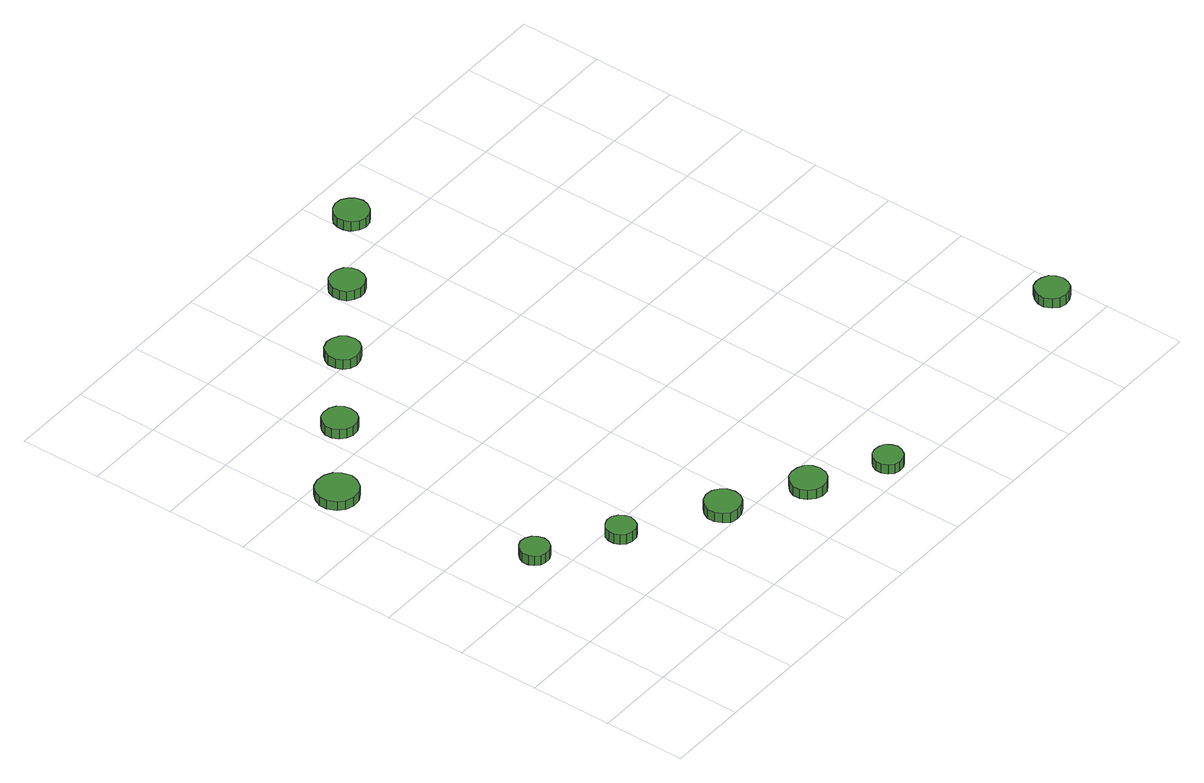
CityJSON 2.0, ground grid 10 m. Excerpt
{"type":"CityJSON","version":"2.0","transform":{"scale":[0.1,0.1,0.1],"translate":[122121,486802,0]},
"CityObjects":{
"tree1":{"type":"SolitaryVegetationObject","attributes":{"function":"something"},"geometry":[{"type":"MultiSurface","lod":"1","boundaries":[[[0,1,2,3,4,5,6,7,8,9,10,11,12,13,14]],[[15,16,17,18,19,20,21,22,23,24,25,26,27,28,29]],[[0,29,28,1]],[[1,28,27,2]],[[2,27,26,3]],[[3,26,25,4]],[[4,25,24,5]],[[5,24,23,6]],[[6,23,22,7]],[[7,22,21,8]],[[8,21,20,9]],[[9,20,19,10]],[[10,19,18,11]],[[11,18,17,12]],[[12,17,16,13]],[[13,16,15,14]],[[14,15,29,0]]]}]},
"tree2":{"type":"SolitaryVegetationObject","attributes":{"function":"something"},"geometry":[{"type":"MultiSurface","lod":"1","boundaries":[[[30,31,32,33,34,35,36,37,38,39,40,41,42,43,44]],[[45,46,47,48,49,50,51,52,53,54,55,56,57,58,59]],[[30,59,58,31]],[[31,58,57,32]],[[32,57,56,33]],[[33,56,55,34]],[[34,55,54,35]],[[35,54,53,36]],[[36,53,52,37]],[[37,52,51,38]],[[38,51,50,39]],[[39,50,49,40]],[[40,49,48,41]],[[41,48,47,42]],[[42,47,46,43]],[[43,46,45,44]],[[44,45,59,30]]]}]},
"tree3":{"type":"SolitaryVegetationObject","attributes":{"function":"something"},"geometry":[{"type":"MultiSurface","lod":"1","boundaries":[[[60,61,62,63,64,65,66,67,68,69,70,71,72,73,74]],[[75,76,77,78,79,80,81,82,83,84,85,86,87,88,89]],[[60,89,88,61]],[[61,88,87,62]],[[62,87,86,63]],[[63,86,85,64]],[[64,85,84,65]],[[65,84,83,66]],[[66,83,82,67]],[[67,82,81,68]],[[68,81,80,69]],[[69,80,79,70]],[[70,79,78,71]],[[71,78,77,72]],[[72,77,76,73]],[[73,76,75,74]],[[74,75,89,60]]]}]},
"tree4":{"type":"SolitaryVegetationObject","attributes":{"function":"something"},"geometry":[{"type":"MultiSurface","lod":"1","boundaries":[[[90,91,92,93,94,95,96,97,98,99,100,101,102,103,104]],[[105,106,107,108,109,110,111,112,113,114,115,116,117,118,119]],[[90,119,118,91]],[[91,118,117,92]],[[92,117,116,93]],[[93,116,115,94]],[[94,115,114,95]],[[95,114,113,96]],[[96,113,112,97]],[[97,112,111,98]],[[98,111,110,99]],[[99,110,109,100]],[[100,109,108,101]],[[101,108,107,102]],[[102,107,106,103]],[[103,106,105,104]],[[104,105,119,90]]]}]},
"tree5":{"type":"SolitaryVegetationObject","attributes":{"function":"something"},"geometry":[{"type":"MultiSurface","lod":"1","boundaries":[[[120,121,122,123,124,125,126,127,128,129,130,131,132,133,134]],[[135,136,137,138,139,140,141,142,143,144,145,146,147,148,149]],[[120,149,148,121]],[[121,148,147,122]],[[122,147,146,123]],[[123,146,145,124]],[[124,145,144,125]],[[125,144,143,126]],[[126,143,142,127]],[[127,142,141,128]],[[128,141,140,129]],[[129,140,139,130]],[[130,139,138,131]],[[131,138,137,132]],[[132,137,136,133]],[[133,136,135,134]],[[134,135,149,120]]]}]},
"tree6":{"type":"SolitaryVegetationObject","attributes":{"function":"something"},"geometry":[{"type":"MultiSurface","lod":"1","boundaries":[[[150,151,152,153,154,155,156,157,158,159,160,161,162,163,164]],[[165,166,167,168,169,170,171,172,173,174,175,176,177,178,179]],[[150,179,178,151]],[[151,178,177,152]],[[152,177,176,153]],[[153,176,175,154]],[[154,175,174,155]],[[155,174,173,156]],[[156,173,172,157]],[[157,172,171,158]],[[158,171,170,159]],[[159,170,169,160]],[[160,169,168,161]],[[161,168,167,162]],[[162,167,166,163]],[[163,166,165,164]],[[164,165,179,150]]]}]},
"tree7":{"type":"SolitaryVegetationObject","attributes":{"function":"something"},"geometry":[{"type":"MultiSurface","lod":"1","boundaries":[[[180,181,182,183,184,185,186,187,188,189,190,191,192,193,194]],[[195,196,197,198,199,200,201,202,203,204,205,206,207,208,209]],[[180,209,208,181]],[[181,208,207,182]],[[182,207,206,183]],[[183,206,205,184]],[[184,205,204,185]],[[185,204,203,186]],[[186,203,202,187]],[[187,202,201,188]],[[188,201,200,189]],[[189,200,199,190]],[[190,199,198,191]],[[191,198,197,192]],[[192,197,196,193]],[[193,196,195,194]],[[194,195,209,180]]]}]},
"tree8":{"type":"SolitaryVegetationObject","attributes":{"function":"something"},"geometry":[{"type":"MultiSurface","lod":"1","boundaries":[[[210,211,212,213,214,215,216,217,218,219,220,221,222,223,224]],[[225,226,227,228,229,230,231,232,233,234,235,236,237,238,239]],[[210,239,238,211]],[[211,238,237,212]],[[212,237,236,213]],[[213,236,235,214]],[[214,235,234,215]],[[215,234,233,216]],[[216,233,232,217]],[[217,232,231,218]],[[218,231,230,219]],[[219,230,229,220]],[[220,229,228,221]],[[221,228,227,222]],[[222,227,226,223]],[[223,226,225,224]],[[224,225,239,210]]]}]},
"tree9":{"type":"SolitaryVegetationObject","attributes":{"function":"something"},"geometry":[{"type":"MultiSurface","lod":"1","boundaries":[[[240,241,242,243,244,245,246,247,248,249,250,251,252,253,254]],[[255,256,257,258,259,260,261,262,263,264,265,266,267,268,269]],[[240,269,268,241]],[[241,268,267,242]],[[242,267,266,243]],[[243,266,265,244]],[[244,265,264,245]],[[245,264,263,246]],[[246,263,262,247]],[[247,262,261,248]],[[248,261,260,249]],[[249,260,259,250]],[[250,259,258,251]],[[251,258,257,252]],[[252,257,256,253]],[[253,256,255,254]],[[254,255,269,240]]]}]},
"tree10":{"type":"SolitaryVegetationObject","attributes":{"function":"something"},"geometry":[{"type":"MultiSurface","lod":"1","boundaries":[[[270,271,272,273,274,275,276,277,278,279,280,281,282,283,284]],[[285,286,287,288,289,290,291,292,293,294,295,296,297,298,299]],[[270,299,298,271]],[[271,298,297,272]],[[272,297,296,273]],[[273,296,295,274]],[[274,295,294,275]],[[275,294,293,276]],[[276,293,292,277]],[[277,292,291,278]],[[278,291,290,279]],[[279,290,289,280]],[[280,289,288,281]],[[281,288,287,282]],[[282,287,286,283]],[[283,286,285,284]],[[284,285,299,270]]]}]},
"tree11":{"type":"SolitaryVegetationObject","attributes":{"function":"something"},"geometry":[{"type":"MultiSurface","lod":"1","boundaries":[[[300,301,302,303,304,305,306,307,308,309,310,311,312,313,314]],[[315,316,317,318,319,320,321,322,323,324,325,326,327,328,329]],[[300,329,328,301]],[[301,328,327,302]],[[302,327,326,303]],[[303,326,325,304]],[[304,325,324,305]],[[305,324,323,306]],[[306,323,322,307]],[[307,322,321,308]],[[308,321,320,309]],[[309,320,319,310]],[[310,319,318,311]],[[311,318,317,312]],[[312,317,316,313]],[[313,316,315,314]],[[314,315,329,300]]]}]}
},
"vertices":[
[93,233,28],[91,240,28],[87,246,28],[80,250,28],[73,251,28],[66,248,28],[61,243,28],[58,237,28],[58,229,28],[61,223,28],[66,218,28],[73,216,28],[80,216,28],[87,220,28],[91,226,28],[91,226,15],[87,220,15],[80,216,15],[73,216,15],[66,218,15],[61,223,15],[58,229,15],[58,237,15],[61,243,15],[66,248,15],[73,251,15],[80,250,15],[87,246,15],[91,240,15],[93,233,15],
[54,468,25],[51,479,25],[45,487,25],[36,492,25],[25,493,25],[15,490,25],[8,483,25],[3,473,25],[3,463,25],[8,453,25],[15,446,25],[25,443,25],[36,444,25],[45,449,25],[51,458,25],[51,458,13],[45,449,13],[36,444,13],[25,443,13],[15,446,13],[8,453,13],[3,463,13],[3,473,13],[8,483,13],[15,490,13],[25,493,13],[36,492,13],[45,487,13],[51,479,13],[54,468,13],
[179,180,28],[177,187,28],[173,193,28],[167,197,28],[159,198,28],[152,195,28],[147,191,28],[144,184,28],[144,177,28],[147,170,28],[152,165,28],[159,163,28],[167,163,28],[173,167,28],[177,173,28],[177,173,15],[173,167,15],[167,163,15],[159,163,15],[152,165,15],[147,170,15],[144,177,15],[144,184,15],[147,191,15],[152,195,15],[159,198,15],[167,197,15],[173,193,15],[177,187,15],[179,180,15],
[146,539,24],[144,547,24],[139,554,24],[132,558,24],[123,559,24],[115,557,24],[109,551,24],[105,543,24],[105,534,24],[109,527,24],[115,521,24],[123,518,24],[132,519,24],[139,523,24],[144,530,24],[144,530,11],[139,523,11],[132,519,11],[123,518,11],[115,521,11],[109,527,11],[105,534,11],[105,543,11],[109,551,11],[115,557,11],[123,559,11],[132,558,11],[139,554,11],[144,547,11],[146,539,11],
[284,117,27],[282,126,27],[277,133,27],[269,138,27],[260,139,27],[251,136,27],[245,130,27],[241,122,27],[241,113,27],[245,105,27],[251,98,27],[260,96,27],[269,97,27],[277,101,27],[282,108,27],[282,108,14],[277,101,14],[269,97,14],[260,96,14],[251,98,14],[245,105,14],[241,113,14],[241,122,14],[245,130,14],[251,136,14],[260,139,14],[269,138,14],[277,133,14],[282,126,14],[284,117,14],
[374,69,25],[372,78,25],[367,85,25],[359,89,25],[350,90,25],[342,88,25],[335,81,25],[331,73,25],[331,64,25],[335,56,25],[342,50,25],[350,47,25],[359,48,25],[367,53,25],[372,60,25],[372,60,12],[367,53,12],[359,48,12],[350,47,12],[342,50,12],[335,56,12],[331,64,12],[331,73,12],[335,81,12],[342,88,12],[350,90,12],[359,89,12],[367,85,12],[372,78,12],[374,69,12],
[245,609,23],[243,618,23],[238,625,23],[230,629,23],[222,630,23],[213,627,23],[207,621,23],[204,614,23],[204,605,23],[207,597,23],[213,591,23],[222,589,23],[230,590,23],[238,594,23],[243,601,23],[243,601,10],[238,594,10],[230,590,10],[222,589,10],[213,591,10],[207,597,10],[204,605,10],[204,614,10],[207,621,10],[213,627,10],[222,630,10],[230,629,10],[238,625,10],[243,618,10],[245,609,10],
[455,24,25],[453,31,25],[449,37,25],[443,40,25],[435,41,25],[428,39,25],[423,34,25],[420,27,25],[420,20,25],[423,13,25],[428,8,25],[435,6,25],[443,7,25],[449,11,25],[453,17,25],[453,17,12],[449,11,12],[443,7,12],[435,6,12],[428,8,12],[423,13,12],[420,20,12],[420,27,12],[423,34,12],[428,39,12],[435,41,12],[443,40,12],[449,37,12],[453,31,12],[455,24,12],
[342,678,22],[340,686,22],[335,693,22],[327,697,22],[319,698,22],[311,696,22],[304,690,22],[301,682,22],[301,673,22],[304,665,22],[311,660,22],[319,657,22],[327,658,22],[335,662,22],[340,669,22],[340,669,9],[335,662,9],[327,658,9],[319,657,9],[311,660,9],[304,665,9],[301,673,9],[301,682,9],[304,690,9],[311,696,9],[319,698,9],[327,697,9],[335,693,9],[340,686,9],[342,678,9],
[441,747,21],[439,756,21],[434,762,21],[427,767,21],[418,768,21],[410,765,21],[403,759,21],[400,751,21],[400,743,21],[403,735,21],[410,729,21],[418,726,21],[427,727,21],[434,732,21],[439,739,21],[439,739,8],[434,732,8],[427,727,8],[418,726,8],[410,729,8],[403,735,8],[400,743,8],[400,751,8],[403,759,8],[410,765,8],[418,768,8],[427,767,8],[434,762,8],[439,756,8],[441,747,8],
[796,57,23],[794,65,23],[790,72,23],[782,76,23],[774,77,23],[766,75,23],[760,69,23],[756,61,23],[756,53,23],[760,45,23],[766,39,23],[774,37,23],[782,38,23],[790,42,23],[794,49,23],[794,49,10],[790,42,10],[782,38,10],[774,37,10],[766,39,10],[760,45,10],[756,53,10],[756,61,10],[760,69,10],[766,75,10],[774,77,10],[782,76,10],[790,72,10],[794,65,10],[796,57,10]
]}
